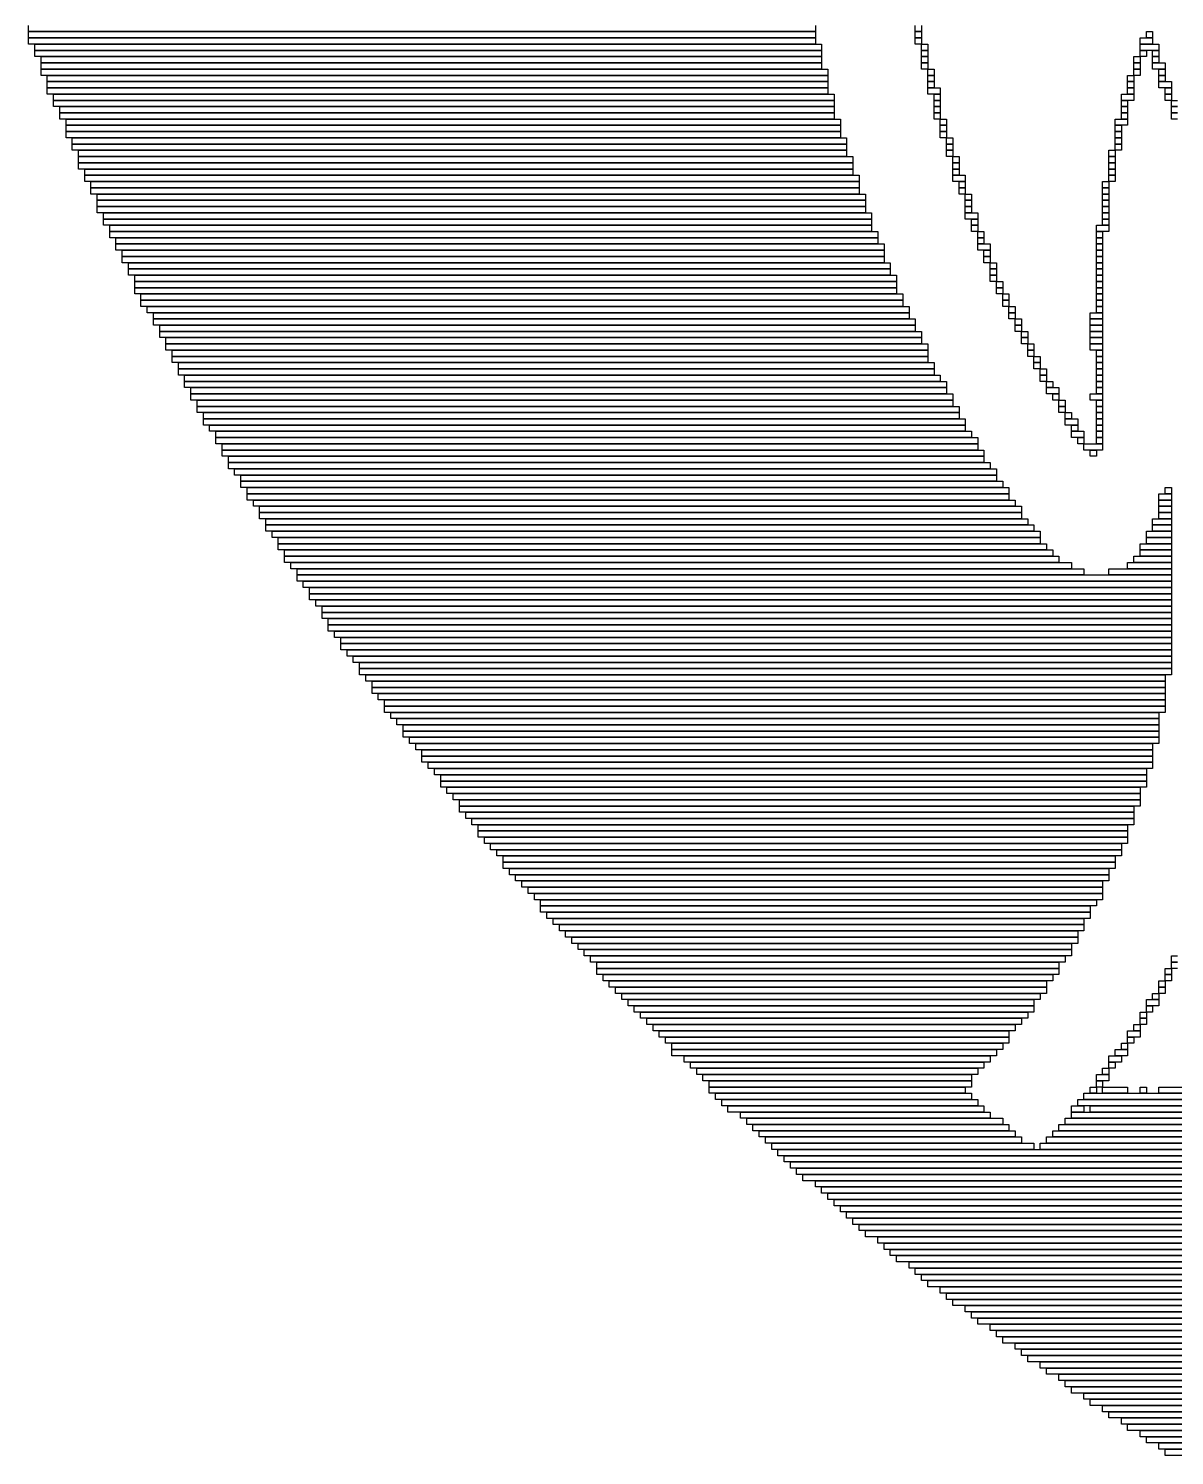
# Model space of a CAD drawing. Extents: x 62 to 962, y 58 to 965.
# Drawn here: x 90 to 273.5, y 127 to 355.5 of the extents above; entities that cross this region are included whole.
import ezdxf

# ---------------------------------------------------------------- set-up
doc = ezdxf.new("R2010")
doc.units = 0

msp = doc.modelspace()

# ---------------------------------------------------------------- linework, layer by layer
for p, q in [((90, 355), (90, 356)), ((216, 355), (90, 355)), ((90, 355), (216, 355)), ((90, 354), (90, 355)), ((216, 356), (216, 355)), ((216, 355), (216, 354)), ((232, 355), (232, 356)), ((233, 355), (232, 355)), ((232, 355), (233, 355)), ((232, 354), (232, 355)), ((233, 356), (233, 355)), ((233, 355), (233, 354)), ((269, 355), (270, 355)), ((269, 354), (269, 355)), ((270, 355), (270, 354)), ((216, 354), (90, 354)), ((90, 354), (216, 354)), ((90, 353), (90, 354)), ((216, 353), (90, 353)), ((91, 353), (217, 353)), ((91, 352), (91, 353)), ((217, 352), (91, 352)), ((91, 352), (217, 352)), ((91, 351), (91, 352)), ((216, 354), (216, 353)), ((217, 353), (217, 352)), ((217, 352), (217, 351)), ((233, 354), (232, 354)), ((232, 354), (233, 354)), ((232, 353), (232, 354)), ((233, 353), (232, 353)), ((233, 354), (233, 353)), ((233, 353), (234, 353)), ((233, 352), (233, 353)), ((234, 352), (233, 352)), ((233, 352), (234, 352)), ((233, 351), (233, 352)), ((234, 353), (234, 352)), ((234, 352), (234, 351)), ((268, 354), (270, 354)), ((268, 353), (268, 354)), ((270, 353), (268, 353)), ((268, 353), (271, 353)), ((268, 352), (268, 353)), ((271, 352), (268, 352)), ((268, 352), (269, 352)), ((268, 351), (268, 352)), ((270, 354), (269, 354)), ((269, 352), (269, 351)), ((270, 354), (270, 353)), ((270, 352), (271, 352)), ((270, 351), (270, 352)), ((271, 353), (271, 352)), ((271, 352), (271, 351)), ((217, 351), (91, 351)), ((92, 351), (217, 351)), ((92, 350), (92, 351)), ((217, 350), (92, 350)), ((92, 350), (217, 350)), ((92, 349), (92, 350)), ((217, 351), (217, 350)), ((217, 350), (217, 349)), ((234, 351), (233, 351)), ((233, 351), (234, 351)), ((233, 350), (233, 351)), ((234, 350), (233, 350)), ((233, 350), (234, 350)), ((233, 349), (233, 350)), ((234, 351), (234, 350)), ((234, 350), (234, 349)), ((267, 351), (268, 351)), ((267, 350), (267, 351)), ((268, 350), (267, 350)), ((267, 350), (268, 350)), ((267, 349), (267, 350)), ((269, 351), (268, 351)), ((268, 351), (268, 350)), ((268, 350), (268, 349)), ((271, 351), (270, 351)), ((270, 351), (271, 351)), ((270, 350), (270, 351)), ((271, 350), (270, 350)), ((270, 350), (272, 350)), ((270, 349), (270, 350)), ((271, 351), (271, 350)), ((272, 350), (272, 349)), ((217, 349), (92, 349)), ((92, 349), (218, 349)), ((92, 348), (92, 349)), ((218, 348), (92, 348)), ((93, 348), (218, 348)), ((93, 347), (93, 348)), ((218, 349), (218, 348)), ((218, 348), (218, 347)), ((234, 349), (233, 349)), ((234, 349), (235, 349)), ((234, 348), (234, 349)), ((235, 348), (234, 348)), ((234, 348), (235, 348)), ((234, 347), (234, 348)), ((235, 349), (235, 348)), ((235, 348), (235, 347)), ((266, 348), (267, 348)), ((266, 347), (266, 348)), ((268, 349), (267, 349)), ((267, 349), (268, 349)), ((267, 348), (267, 349)), ((268, 348), (267, 348)), ((267, 348), (267, 347)), ((268, 349), (268, 348)), ((272, 349), (270, 349)), ((271, 349), (272, 349)), ((271, 348), (271, 349)), ((272, 348), (271, 348)), ((271, 348), (272, 348)), ((271, 347), (271, 348)), ((272, 349), (272, 348)), ((272, 348), (272, 347)), ((218, 347), (93, 347)), ((93, 347), (218, 347)), ((93, 346), (93, 347)), ((218, 346), (93, 346)), ((93, 346), (218, 346)), ((93, 345), (93, 346)), ((218, 347), (218, 346)), ((218, 346), (218, 345)), ((235, 347), (234, 347)), ((234, 347), (235, 347)), ((234, 346), (234, 347)), ((235, 346), (234, 346)), ((234, 346), (236, 346)), ((234, 345), (234, 346)), ((235, 347), (235, 346)), ((236, 346), (236, 345)), ((267, 347), (266, 347)), ((266, 347), (267, 347)), ((266, 346), (266, 347)), ((267, 346), (266, 346)), ((266, 346), (267, 346)), ((266, 345), (266, 346)), ((267, 347), (267, 346)), ((267, 346), (267, 345)), ((272, 347), (271, 347)), ((271, 347), (273, 347)), ((271, 346), (271, 347)), ((273, 346), (271, 346)), ((272, 346), (273, 346)), ((272, 345), (272, 346)), ((273, 347), (273, 346)), ((273, 346), (273, 345)), ((218, 345), (93, 345)), ((94, 345), (219, 345)), ((94, 344), (94, 345)), ((219, 344), (94, 344)), ((94, 344), (219, 344)), ((94, 343), (94, 344)), ((219, 343), (94, 343)), ((95, 343), (219, 343)), ((95, 342), (95, 343)), ((219, 345), (219, 344)), ((219, 344), (219, 343)), ((219, 343), (219, 342)), ((236, 345), (234, 345)), ((235, 345), (236, 345)), ((235, 344), (235, 345)), ((236, 344), (235, 344)), ((235, 344), (236, 344)), ((235, 343), (235, 344)), ((236, 343), (235, 343)), ((235, 343), (236, 343)), ((235, 342), (235, 343)), ((236, 345), (236, 344)), ((236, 344), (236, 343)), ((236, 343), (236, 342)), ((265, 345), (267, 345)), ((265, 344), (265, 345)), ((267, 344), (265, 344)), ((265, 344), (266, 344)), ((265, 343), (265, 344)), ((266, 343), (265, 343)), ((265, 343), (266, 343)), ((265, 342), (265, 343)), ((267, 345), (266, 345)), ((266, 344), (266, 343)), ((266, 343), (266, 342)), ((267, 345), (267, 344)), ((273, 345), (272, 345)), ((272, 345), (273, 345)), ((272, 344), (272, 345)), ((273, 344), (272, 344)), ((273, 345), (273, 344)), ((273, 344), (274, 344)), ((273, 343), (273, 344)), ((274, 343), (273, 343)), ((273, 343), (274, 343)), ((273, 342), (273, 343)), ((219, 342), (95, 342)), ((95, 342), (219, 342)), ((95, 341), (95, 342)), ((219, 341), (95, 341)), ((96, 341), (220, 341)), ((96, 340), (96, 341)), ((219, 342), (219, 341)), ((220, 341), (220, 340)), ((236, 342), (235, 342)), ((235, 342), (236, 342)), ((235, 341), (235, 342)), ((236, 341), (235, 341)), ((236, 342), (236, 341)), ((236, 341), (237, 341)), ((236, 340), (236, 341)), ((237, 341), (237, 340)), ((264, 341), (266, 341)), ((264, 340), (264, 341)), ((266, 342), (265, 342)), ((265, 342), (266, 342)), ((265, 341), (265, 342)), ((266, 341), (265, 341)), ((266, 342), (266, 341)), ((266, 341), (266, 340)), ((274, 342), (273, 342)), ((273, 342), (274, 342)), ((273, 341), (273, 342)), ((274, 341), (273, 341)), ((220, 340), (96, 340)), ((96, 340), (220, 340)), ((96, 339), (96, 340)), ((220, 339), (96, 339)), ((96, 339), (220, 339)), ((96, 338), (96, 339)), ((220, 340), (220, 339)), ((220, 339), (220, 338)), ((237, 340), (236, 340)), ((236, 340), (237, 340)), ((236, 339), (236, 340)), ((237, 339), (236, 339)), ((236, 339), (237, 339)), ((236, 338), (236, 339)), ((237, 340), (237, 339)), ((237, 339), (237, 338)), ((266, 340), (264, 340)), ((264, 340), (265, 340)), ((264, 339), (264, 340)), ((265, 339), (264, 339)), ((264, 339), (265, 339)), ((264, 338), (264, 339)), ((265, 340), (265, 339)), ((265, 339), (265, 338)), ((220, 338), (96, 338)), ((97, 338), (221, 338)), ((97, 337), (97, 338)), ((221, 337), (97, 337)), ((97, 337), (221, 337)), ((97, 336), (97, 337)), ((221, 336), (97, 336)), ((98, 336), (221, 336)), ((98, 335), (98, 336)), ((221, 338), (221, 337)), ((221, 337), (221, 336)), ((221, 336), (221, 335)), ((237, 338), (236, 338)), ((237, 338), (238, 338)), ((237, 337), (237, 338)), ((238, 337), (237, 337)), ((237, 337), (238, 337)), ((237, 336), (237, 337)), ((238, 336), (237, 336)), ((237, 336), (238, 336)), ((237, 335), (237, 336)), ((238, 338), (238, 337)), ((238, 337), (238, 336)), ((238, 336), (238, 335)), ((263, 336), (264, 336)), ((263, 335), (263, 336)), ((265, 338), (264, 338)), ((264, 338), (265, 338)), ((264, 337), (264, 338)), ((265, 337), (264, 337)), ((264, 337), (265, 337)), ((264, 336), (264, 337)), ((265, 336), (264, 336)), ((264, 336), (264, 335)), ((265, 338), (265, 337)), ((265, 337), (265, 336)), ((221, 335), (98, 335)), ((98, 335), (222, 335)), ((98, 334), (98, 335)), ((222, 334), (98, 334)), ((98, 334), (222, 334)), ((98, 333), (98, 334)), ((222, 335), (222, 334)), ((222, 334), (222, 333)), ((238, 335), (237, 335)), ((238, 335), (239, 335)), ((238, 334), (238, 335)), ((239, 334), (238, 334)), ((238, 334), (239, 334)), ((238, 333), (238, 334)), ((239, 335), (239, 334)), ((239, 334), (239, 333)), ((264, 335), (263, 335)), ((263, 335), (264, 335)), ((263, 334), (263, 335)), ((264, 334), (263, 334)), ((263, 334), (264, 334)), ((263, 333), (263, 334)), ((264, 335), (264, 334)), ((264, 334), (264, 333)), ((222, 333), (98, 333)), ((99, 333), (222, 333)), ((99, 332), (99, 333)), ((222, 332), (99, 332)), ((99, 332), (223, 332)), ((99, 331), (99, 332)), ((222, 333), (222, 332)), ((223, 332), (223, 331)), ((239, 333), (238, 333)), ((238, 333), (239, 333)), ((238, 332), (238, 333)), ((239, 332), (238, 332)), ((238, 332), (240, 332)), ((238, 331), (238, 332)), ((239, 333), (239, 332)), ((240, 332), (240, 331)), ((264, 333), (263, 333)), ((263, 333), (264, 333)), ((263, 332), (263, 333)), ((264, 332), (263, 332)), ((263, 332), (264, 332)), ((263, 331), (263, 332)), ((264, 333), (264, 332)), ((264, 332), (264, 331)), ((223, 331), (99, 331)), ((100, 331), (223, 331)), ((100, 330), (100, 331)), ((223, 330), (100, 330)), ((100, 330), (223, 330)), ((100, 329), (100, 330)), ((223, 331), (223, 330)), ((223, 330), (223, 329)), ((240, 331), (238, 331)), ((239, 331), (240, 331)), ((239, 330), (239, 331)), ((240, 330), (239, 330)), ((239, 330), (240, 330)), ((239, 329), (239, 330)), ((240, 331), (240, 330)), ((240, 330), (240, 329)), ((262, 331), (263, 331)), ((262, 330), (262, 331)), ((263, 330), (262, 330)), ((262, 330), (263, 330)), ((262, 329), (262, 330)), ((264, 331), (263, 331)), ((263, 331), (263, 330)), ((263, 330), (263, 329)), ((223, 329), (100, 329)), ((101, 329), (224, 329)), ((101, 328), (101, 329)), ((224, 328), (101, 328)), ((101, 328), (224, 328)), ((101, 327), (101, 328)), ((224, 327), (101, 327)), ((101, 327), (224, 327)), ((101, 326), (101, 327)), ((224, 329), (224, 328)), ((224, 328), (224, 327)), ((224, 327), (224, 326)), ((240, 329), (239, 329)), ((240, 329), (241, 329)), ((240, 328), (240, 329)), ((241, 328), (240, 328)), ((240, 328), (241, 328)), ((240, 327), (240, 328)), ((241, 327), (240, 327)), ((240, 327), (241, 327)), ((240, 326), (240, 327)), ((241, 329), (241, 328)), ((241, 328), (241, 327)), ((241, 327), (241, 326)), ((263, 329), (262, 329)), ((262, 329), (263, 329)), ((262, 328), (262, 329)), ((263, 328), (262, 328)), ((262, 328), (263, 328)), ((262, 327), (262, 328)), ((263, 327), (262, 327)), ((262, 327), (263, 327)), ((262, 326), (262, 327)), ((263, 329), (263, 328)), ((263, 328), (263, 327)), ((263, 327), (263, 326)), ((224, 326), (101, 326)), ((102, 326), (225, 326)), ((102, 325), (102, 326)), ((225, 325), (102, 325)), ((102, 325), (225, 325)), ((102, 324), (102, 325)), ((225, 326), (225, 325)), ((225, 325), (225, 324)), ((241, 326), (240, 326)), ((240, 326), (242, 326)), ((240, 325), (240, 326)), ((242, 325), (240, 325)), ((241, 325), (242, 325)), ((241, 324), (241, 325)), ((242, 326), (242, 325)), ((242, 325), (242, 324)), ((263, 326), (262, 326)), ((262, 326), (263, 326)), ((262, 325), (262, 326)), ((263, 325), (262, 325)), ((262, 325), (263, 325)), ((262, 324), (262, 325)), ((263, 326), (263, 325)), ((263, 325), (263, 324)), ((225, 324), (102, 324)), ((103, 324), (225, 324)), ((103, 323), (103, 324)), ((225, 323), (103, 323)), ((103, 323), (226, 323)), ((103, 322), (103, 323)), ((225, 324), (225, 323)), ((226, 323), (226, 322)), ((242, 324), (241, 324)), ((241, 324), (242, 324)), ((241, 323), (241, 324)), ((242, 323), (241, 323)), ((242, 324), (242, 323)), ((242, 323), (243, 323)), ((242, 322), (242, 323)), ((243, 323), (243, 322)), ((261, 324), (263, 324)), ((261, 323), (261, 324)), ((263, 323), (261, 323)), ((261, 323), (262, 323)), ((261, 322), (261, 323)), ((263, 324), (262, 324)), ((262, 323), (262, 322)), ((263, 324), (263, 323)), ((226, 322), (103, 322)), ((104, 322), (226, 322)), ((104, 321), (104, 322)), ((226, 321), (104, 321)), ((104, 321), (227, 321)), ((104, 320), (104, 321)), ((227, 320), (104, 320)), ((105, 320), (227, 320)), ((105, 319), (105, 320)), ((226, 322), (226, 321)), ((227, 321), (227, 320)), ((227, 320), (227, 319)), ((243, 322), (242, 322)), ((242, 322), (243, 322)), ((242, 321), (242, 322)), ((243, 321), (242, 321)), ((242, 321), (244, 321)), ((242, 320), (242, 321)), ((244, 320), (242, 320)), ((243, 322), (243, 321)), ((243, 320), (244, 320)), ((243, 319), (243, 320)), ((244, 321), (244, 320)), ((244, 320), (244, 319)), ((262, 322), (261, 322)), ((261, 322), (262, 322)), ((261, 321), (261, 322)), ((262, 321), (261, 321)), ((261, 321), (262, 321)), ((261, 320), (261, 321)), ((262, 320), (261, 320)), ((261, 320), (262, 320)), ((261, 319), (261, 320)), ((262, 322), (262, 321)), ((262, 321), (262, 320)), ((262, 320), (262, 319)), ((227, 319), (105, 319)), ((105, 319), (227, 319)), ((105, 318), (105, 319)), ((227, 318), (105, 318)), ((106, 318), (228, 318)), ((106, 317), (106, 318)), ((227, 319), (227, 318)), ((228, 318), (228, 317)), ((244, 319), (243, 319)), ((243, 319), (244, 319)), ((243, 318), (243, 319)), ((244, 318), (243, 318)), ((244, 319), (244, 318)), ((244, 318), (245, 318)), ((244, 317), (244, 318)), ((245, 318), (245, 317)), ((262, 319), (261, 319)), ((261, 319), (262, 319)), ((261, 318), (261, 319)), ((262, 318), (261, 318)), ((261, 318), (262, 318)), ((261, 317), (261, 318)), ((262, 319), (262, 318)), ((262, 318), (262, 317)), ((228, 317), (106, 317)), ((106, 317), (228, 317)), ((106, 316), (106, 317)), ((228, 316), (106, 316)), ((107, 316), (229, 316)), ((107, 315), (107, 316)), ((228, 317), (228, 316)), ((229, 316), (229, 315)), ((245, 317), (244, 317)), ((244, 317), (245, 317)), ((244, 316), (244, 317)), ((245, 316), (244, 316)), ((244, 316), (245, 316)), ((244, 315), (244, 316)), ((245, 317), (245, 316)), ((245, 316), (245, 315)), ((262, 317), (261, 317)), ((261, 317), (262, 317)), ((261, 316), (261, 317)), ((262, 316), (261, 316)), ((261, 316), (262, 316)), ((261, 315), (261, 316)), ((262, 317), (262, 316)), ((262, 316), (262, 315)), ((229, 315), (107, 315)), ((107, 315), (229, 315)), ((107, 314), (107, 315)), ((229, 314), (107, 314)), ((107, 314), (229, 314)), ((107, 313), (107, 314)), ((229, 315), (229, 314)), ((229, 314), (229, 313)), ((245, 315), (244, 315)), ((245, 315), (246, 315)), ((245, 314), (245, 315)), ((246, 314), (245, 314)), ((245, 314), (246, 314)), ((245, 313), (245, 314)), ((246, 315), (246, 314)), ((246, 314), (246, 313)), ((262, 315), (261, 315)), ((261, 315), (262, 315)), ((261, 314), (261, 315)), ((262, 314), (261, 314)), ((261, 314), (262, 314)), ((261, 313), (261, 314)), ((262, 315), (262, 314)), ((262, 314), (262, 313)), ((229, 313), (107, 313)), ((108, 313), (230, 313)), ((108, 312), (108, 313)), ((230, 312), (108, 312)), ((108, 312), (230, 312)), ((108, 311), (108, 312)), ((230, 311), (108, 311)), ((109, 311), (231, 311)), ((109, 310), (109, 311)), ((230, 313), (230, 312)), ((230, 312), (230, 311)), ((231, 311), (231, 310)), ((246, 313), (245, 313)), ((246, 313), (247, 313)), ((246, 312), (246, 313)), ((247, 312), (246, 312)), ((246, 312), (247, 312)), ((246, 311), (246, 312)), ((247, 311), (246, 311)), ((247, 313), (247, 312)), ((247, 312), (247, 311)), ((247, 311), (248, 311)), ((247, 310), (247, 311)), ((248, 311), (248, 310)), ((262, 313), (261, 313)), ((261, 313), (262, 313)), ((261, 312), (261, 313)), ((262, 312), (261, 312)), ((261, 312), (262, 312)), ((261, 311), (261, 312)), ((262, 311), (261, 311)), ((261, 311), (262, 311)), ((261, 310), (261, 311)), ((262, 313), (262, 312)), ((262, 312), (262, 311)), ((262, 311), (262, 310)), ((231, 310), (109, 310)), ((110, 310), (231, 310)), ((110, 309), (110, 310)), ((231, 309), (110, 309)), ((110, 309), (232, 309)), ((110, 308), (110, 309)), ((231, 310), (231, 309)), ((232, 309), (232, 308)), ((248, 310), (247, 310)), ((247, 310), (248, 310)), ((247, 309), (247, 310)), ((248, 309), (247, 309)), ((248, 310), (248, 309)), ((248, 309), (249, 309)), ((248, 308), (248, 309)), ((249, 309), (249, 308)), ((260, 310), (262, 310)), ((260, 309), (260, 310)), ((262, 309), (260, 309)), ((260, 309), (262, 309)), ((260, 308), (260, 309)), ((262, 310), (261, 310)), ((262, 310), (262, 309)), ((262, 309), (262, 308)), ((232, 308), (110, 308)), ((111, 308), (232, 308)), ((111, 307), (111, 308)), ((232, 307), (111, 307)), ((111, 307), (233, 307)), ((111, 306), (111, 307)), ((232, 308), (232, 307)), ((233, 307), (233, 306)), ((249, 308), (248, 308)), ((248, 308), (249, 308)), ((248, 307), (248, 308)), ((249, 307), (248, 307)), ((249, 308), (249, 307)), ((249, 307), (250, 307)), ((249, 306), (249, 307)), ((250, 307), (250, 306)), ((262, 308), (260, 308)), ((260, 308), (262, 308)), ((260, 307), (260, 308)), ((262, 307), (260, 307)), ((260, 307), (262, 307)), ((260, 306), (260, 307)), ((262, 308), (262, 307)), ((262, 307), (262, 306)), ((233, 306), (111, 306)), ((112, 306), (233, 306)), ((112, 305), (112, 306)), ((233, 305), (112, 305)), ((112, 305), (234, 305)), ((112, 304), (112, 305)), ((234, 304), (112, 304)), ((113, 304), (234, 304)), ((113, 303), (113, 304)), ((233, 306), (233, 305)), ((234, 305), (234, 304)), ((234, 304), (234, 303)), ((250, 306), (249, 306)), ((249, 306), (250, 306)), ((249, 305), (249, 306)), ((250, 305), (249, 305)), ((250, 306), (250, 305)), ((250, 305), (251, 305)), ((250, 304), (250, 305)), ((251, 304), (250, 304)), ((250, 304), (251, 304)), ((250, 303), (250, 304)), ((251, 305), (251, 304)), ((251, 304), (251, 303)), ((262, 306), (260, 306)), ((260, 306), (262, 306)), ((260, 305), (260, 306)), ((262, 305), (260, 305)), ((260, 305), (262, 305)), ((260, 304), (260, 305)), ((262, 304), (260, 304)), ((261, 304), (262, 304)), ((261, 303), (261, 304)), ((262, 306), (262, 305)), ((262, 305), (262, 304)), ((262, 304), (262, 303)), ((234, 303), (113, 303)), ((113, 303), (234, 303)), ((113, 302), (113, 303)), ((234, 302), (113, 302)), ((114, 302), (235, 302)), ((114, 301), (114, 302)), ((234, 303), (234, 302)), ((235, 302), (235, 301)), ((251, 303), (250, 303)), ((251, 303), (252, 303)), ((251, 302), (251, 303)), ((252, 302), (251, 302)), ((251, 302), (252, 302)), ((251, 301), (251, 302)), ((252, 303), (252, 302)), ((252, 302), (252, 301)), ((262, 303), (261, 303)), ((261, 303), (262, 303)), ((261, 302), (261, 303)), ((262, 302), (261, 302)), ((261, 302), (262, 302)), ((261, 301), (261, 302)), ((262, 303), (262, 302)), ((262, 302), (262, 301)), ((235, 301), (114, 301)), ((114, 301), (235, 301)), ((114, 300), (114, 301)), ((235, 300), (114, 300)), ((115, 300), (236, 300)), ((115, 299), (115, 300)), ((235, 301), (235, 300)), ((236, 300), (236, 299)), ((252, 301), (251, 301)), ((252, 301), (253, 301)), ((252, 300), (252, 301)), ((253, 300), (252, 300)), ((252, 300), (253, 300)), ((252, 299), (252, 300)), ((253, 301), (253, 300)), ((253, 300), (253, 299)), ((262, 301), (261, 301)), ((261, 301), (262, 301)), ((261, 300), (261, 301)), ((262, 300), (261, 300)), ((261, 300), (262, 300)), ((261, 299), (261, 300)), ((262, 301), (262, 300)), ((262, 300), (262, 299)), ((236, 299), (115, 299)), ((115, 299), (237, 299)), ((115, 298), (115, 299)), ((237, 298), (115, 298)), ((116, 298), (237, 298)), ((116, 297), (116, 298)), ((237, 299), (237, 298)), ((237, 298), (237, 297)), ((253, 299), (252, 299)), ((253, 299), (254, 299)), ((253, 298), (253, 299)), ((254, 298), (253, 298)), ((253, 298), (255, 298)), ((253, 297), (253, 298)), ((254, 299), (254, 298)), ((255, 298), (255, 297)), ((262, 299), (261, 299)), ((261, 299), (262, 299)), ((261, 298), (261, 299)), ((262, 298), (261, 298)), ((261, 298), (262, 298)), ((261, 297), (261, 298)), ((262, 299), (262, 298)), ((262, 298), (262, 297)), ((237, 297), (116, 297)), ((116, 297), (238, 297)), ((116, 296), (116, 297)), ((238, 296), (116, 296)), ((117, 296), (238, 296)), ((117, 295), (117, 296)), ((238, 295), (117, 295)), ((117, 295), (239, 295)), ((117, 294), (117, 295)), ((238, 297), (238, 296)), ((238, 296), (238, 295)), ((239, 295), (239, 294)), ((255, 297), (253, 297)), ((254, 297), (255, 297)), ((254, 296), (254, 297)), ((255, 296), (254, 296)), ((255, 297), (255, 296)), ((255, 296), (256, 296)), ((255, 295), (255, 296)), ((256, 295), (255, 295)), ((255, 295), (256, 295)), ((255, 294), (255, 295)), ((256, 296), (256, 295)), ((256, 295), (256, 294)), ((260, 297), (262, 297)), ((260, 296), (260, 297)), ((262, 296), (260, 296)), ((262, 297), (261, 297)), ((261, 296), (262, 296)), ((261, 295), (261, 296)), ((262, 295), (261, 295)), ((261, 295), (262, 295)), ((261, 294), (261, 295)), ((262, 297), (262, 296)), ((262, 296), (262, 295)), ((262, 295), (262, 294)), ((239, 294), (117, 294)), ((118, 294), (239, 294)), ((118, 293), (118, 294)), ((239, 293), (118, 293)), ((118, 293), (240, 293)), ((118, 292), (118, 293)), ((239, 294), (239, 293)), ((240, 293), (240, 292)), ((256, 294), (255, 294)), ((256, 294), (257, 294)), ((256, 293), (256, 294)), ((257, 293), (256, 293)), ((256, 293), (258, 293)), ((256, 292), (256, 293)), ((257, 294), (257, 293)), ((258, 293), (258, 292)), ((262, 294), (261, 294)), ((261, 294), (262, 294)), ((261, 293), (261, 294)), ((262, 293), (261, 293)), ((261, 293), (262, 293)), ((261, 292), (261, 293)), ((262, 294), (262, 293)), ((262, 293), (262, 292)), ((240, 292), (118, 292)), ((119, 292), (240, 292)), ((119, 291), (119, 292)), ((240, 291), (119, 291)), ((120, 291), (241, 291)), ((120, 290), (120, 291)), ((240, 292), (240, 291)), ((241, 291), (241, 290)), ((258, 292), (256, 292)), ((257, 292), (258, 292)), ((257, 291), (257, 292)), ((258, 291), (257, 291)), ((257, 291), (259, 291)), ((257, 290), (257, 291)), ((258, 292), (258, 291)), ((259, 291), (259, 290)), ((262, 292), (261, 292)), ((261, 292), (262, 292)), ((261, 291), (261, 292)), ((262, 291), (261, 291)), ((261, 291), (262, 291)), ((261, 290), (261, 291)), ((262, 292), (262, 291)), ((262, 291), (262, 290)), ((241, 290), (120, 290)), ((120, 290), (242, 290)), ((120, 289), (120, 290)), ((242, 289), (120, 289)), ((121, 289), (242, 289)), ((121, 288), (121, 289)), ((242, 288), (121, 288)), ((121, 288), (243, 288)), ((121, 287), (121, 288)), ((242, 290), (242, 289)), ((242, 289), (242, 288)), ((243, 288), (243, 287)), ((259, 290), (257, 290)), ((258, 290), (259, 290)), ((258, 289), (258, 290)), ((259, 289), (258, 289)), ((259, 290), (259, 289)), ((259, 289), (262, 289)), ((259, 288), (259, 289)), ((262, 288), (259, 288)), ((260, 288), (261, 288)), ((260, 287), (260, 288)), ((262, 290), (261, 290)), ((261, 290), (262, 290)), ((261, 289), (261, 290)), ((262, 289), (261, 289)), ((261, 288), (261, 287)), ((262, 290), (262, 289)), ((262, 289), (262, 288)), ((243, 287), (121, 287)), ((122, 287), (243, 287)), ((122, 286), (122, 287)), ((243, 286), (122, 286)), ((122, 286), (244, 286)), ((122, 285), (122, 286)), ((243, 287), (243, 286)), ((244, 286), (244, 285)), ((261, 287), (260, 287)), ((244, 285), (122, 285)), ((123, 285), (245, 285)), ((123, 284), (123, 285)), ((245, 284), (123, 284)), ((124, 284), (245, 284)), ((124, 283), (124, 284)), ((245, 285), (245, 284)), ((245, 284), (245, 283)), ((245, 283), (124, 283)), ((124, 283), (246, 283)), ((124, 282), (124, 283)), ((246, 282), (124, 282)), ((125, 282), (247, 282)), ((125, 281), (125, 282)), ((246, 283), (246, 282)), ((247, 282), (247, 281)), ((272, 282), (273, 282)), ((272, 281), (272, 282)), ((273, 282), (273, 281)), ((247, 281), (125, 281)), ((125, 281), (247, 281)), ((125, 280), (125, 281)), ((247, 280), (125, 280)), ((126, 280), (248, 280)), ((126, 279), (126, 280)), ((248, 279), (126, 279)), ((127, 279), (249, 279)), ((127, 278), (127, 279)), ((247, 281), (247, 280)), ((248, 280), (248, 279)), ((249, 279), (249, 278)), ((271, 281), (273, 281)), ((271, 280), (271, 281)), ((273, 280), (271, 280)), ((271, 280), (273, 280)), ((271, 279), (271, 280)), ((273, 279), (271, 279)), ((271, 279), (273, 279)), ((271, 278), (271, 279)), ((273, 281), (272, 281)), ((273, 281), (273, 280)), ((273, 280), (273, 279)), ((273, 279), (273, 278)), ((249, 278), (127, 278)), ((127, 278), (249, 278)), ((127, 277), (127, 278)), ((249, 277), (127, 277)), ((128, 277), (250, 277)), ((128, 276), (128, 277)), ((249, 278), (249, 277)), ((250, 277), (250, 276)), ((270, 277), (273, 277)), ((270, 276), (270, 277)), ((273, 278), (271, 278)), ((271, 278), (273, 278)), ((271, 277), (271, 278)), ((273, 277), (271, 277)), ((273, 278), (273, 277)), ((273, 277), (273, 276)), ((250, 276), (128, 276)), ((128, 276), (251, 276)), ((128, 275), (128, 276)), ((251, 275), (128, 275)), ((129, 275), (252, 275)), ((129, 274), (129, 275)), ((251, 276), (251, 275)), ((252, 275), (252, 274)), ((269, 275), (273, 275)), ((269, 274), (269, 275)), ((273, 276), (270, 276)), ((270, 276), (273, 276)), ((270, 275), (270, 276)), ((273, 275), (270, 275)), ((273, 276), (273, 275)), ((273, 275), (273, 274)), ((252, 274), (129, 274)), ((130, 274), (252, 274)), ((130, 273), (130, 274)), ((252, 273), (130, 273)), ((130, 273), (253, 273)), ((130, 272), (130, 273)), ((253, 272), (130, 272)), ((131, 272), (254, 272)), ((131, 271), (131, 272)), ((252, 274), (252, 273)), ((253, 273), (253, 272)), ((254, 272), (254, 271)), ((268, 273), (273, 273)), ((268, 272), (268, 273)), ((273, 272), (268, 272)), ((268, 272), (273, 272)), ((268, 271), (268, 272)), ((273, 274), (269, 274)), ((269, 274), (273, 274)), ((269, 273), (269, 274)), ((273, 273), (269, 273)), ((273, 274), (273, 273)), ((273, 273), (273, 272)), ((273, 272), (273, 271)), ((254, 271), (131, 271)), ((131, 271), (255, 271)), ((131, 270), (131, 271)), ((255, 270), (131, 270)), ((132, 270), (257, 270)), ((132, 269), (132, 270)), ((255, 271), (255, 270)), ((257, 270), (257, 269)), ((266, 270), (273, 270)), ((266, 269), (266, 270)), ((267, 271), (273, 271)), ((267, 270), (267, 271)), ((273, 270), (267, 270)), ((273, 271), (268, 271)), ((273, 271), (273, 270)), ((273, 270), (273, 269)), ((257, 269), (132, 269)), ((133, 269), (259, 269)), ((133, 268), (133, 269)), ((259, 268), (133, 268)), ((133, 268), (273, 268)), ((133, 267), (133, 268)), ((259, 269), (259, 268)), ((263, 269), (273, 269)), ((263, 268), (263, 269)), ((273, 268), (263, 268)), ((273, 269), (266, 269)), ((273, 269), (273, 268)), ((273, 268), (273, 267)), ((273, 267), (133, 267)), ((134, 267), (273, 267)), ((134, 266), (134, 267)), ((273, 266), (134, 266)), ((135, 266), (273, 266)), ((135, 265), (135, 266)), ((273, 267), (273, 266)), ((273, 266), (273, 265)), ((273, 265), (135, 265)), ((135, 265), (273, 265)), ((135, 264), (135, 265)), ((273, 264), (135, 264)), ((136, 264), (273, 264)), ((136, 263), (136, 264)), ((273, 263), (136, 263)), ((137, 263), (273, 263)), ((137, 262), (137, 263)), ((273, 265), (273, 264)), ((273, 264), (273, 263)), ((273, 263), (273, 262)), ((273, 262), (137, 262)), ((137, 262), (273, 262)), ((137, 261), (137, 262)), ((273, 261), (137, 261)), ((138, 261), (273, 261)), ((138, 260), (138, 261)), ((273, 262), (273, 261)), ((273, 261), (273, 260)), ((273, 260), (138, 260)), ((138, 260), (273, 260)), ((138, 259), (138, 260)), ((273, 259), (138, 259)), ((139, 259), (273, 259)), ((139, 258), (139, 259)), ((273, 260), (273, 259)), ((273, 259), (273, 258)), ((273, 258), (139, 258)), ((140, 258), (273, 258)), ((140, 257), (140, 258)), ((273, 257), (140, 257)), ((140, 257), (273, 257)), ((140, 256), (140, 257)), ((273, 256), (140, 256)), ((141, 256), (273, 256)), ((141, 255), (141, 256)), ((273, 258), (273, 257)), ((273, 257), (273, 256)), ((273, 256), (273, 255)), ((273, 255), (141, 255)), ((142, 255), (273, 255)), ((142, 254), (142, 255)), ((273, 254), (142, 254)), ((143, 254), (273, 254)), ((143, 253), (143, 254)), ((273, 255), (273, 254)), ((273, 254), (273, 253)), ((273, 253), (143, 253)), ((143, 253), (273, 253)), ((143, 252), (143, 253)), ((273, 252), (143, 252)), ((144, 252), (272, 252)), ((144, 251), (144, 252)), ((272, 252), (272, 251)), ((273, 253), (273, 252)), ((272, 251), (144, 251)), ((145, 251), (272, 251)), ((145, 250), (145, 251)), ((272, 250), (145, 250)), ((145, 250), (272, 250)), ((145, 249), (145, 250)), ((272, 251), (272, 250)), ((272, 250), (272, 249)), ((272, 249), (145, 249)), ((146, 249), (272, 249)), ((146, 248), (146, 249)), ((272, 248), (146, 248)), ((147, 248), (272, 248)), ((147, 247), (147, 248)), ((272, 247), (147, 247)), ((147, 247), (272, 247)), ((147, 246), (147, 247)), ((272, 249), (272, 248)), ((272, 248), (272, 247)), ((272, 247), (272, 246)), ((272, 246), (147, 246)), ((148, 246), (271, 246)), ((148, 245), (148, 246)), ((271, 245), (148, 245)), ((149, 245), (271, 245)), ((149, 244), (149, 245)), ((271, 246), (271, 245)), ((271, 245), (271, 244)), ((271, 244), (149, 244)), ((150, 244), (271, 244)), ((150, 243), (150, 244)), ((271, 243), (150, 243)), ((150, 243), (271, 243)), ((150, 242), (150, 243)), ((271, 244), (271, 243)), ((271, 243), (271, 242)), ((271, 242), (150, 242)), ((151, 242), (271, 242)), ((151, 241), (151, 242)), ((271, 241), (151, 241)), ((152, 241), (270, 241)), ((152, 240), (152, 241)), ((270, 240), (152, 240)), ((153, 240), (270, 240)), ((153, 239), (153, 240)), ((270, 241), (270, 240)), ((270, 240), (270, 239)), ((271, 242), (271, 241)), ((270, 239), (153, 239)), ((153, 239), (270, 239)), ((153, 238), (153, 239)), ((270, 238), (153, 238)), ((154, 238), (270, 238)), ((154, 237), (154, 238)), ((270, 239), (270, 238)), ((270, 238), (270, 237)), ((270, 237), (154, 237)), ((155, 237), (269, 237)), ((155, 236), (155, 237)), ((269, 236), (155, 236)), ((156, 236), (269, 236)), ((156, 235), (156, 236)), ((269, 237), (269, 236)), ((269, 236), (269, 235)), ((269, 235), (156, 235)), ((156, 235), (269, 235)), ((156, 234), (156, 235)), ((269, 234), (156, 234)), ((157, 234), (268, 234)), ((157, 233), (157, 234)), ((268, 234), (268, 233)), ((269, 235), (269, 234)), ((268, 233), (157, 233)), ((158, 233), (268, 233)), ((158, 232), (158, 233)), ((268, 232), (158, 232)), ((159, 232), (268, 232)), ((159, 231), (159, 232)), ((268, 231), (159, 231)), ((159, 231), (267, 231)), ((159, 230), (159, 231)), ((267, 231), (267, 230)), ((268, 233), (268, 232)), ((268, 232), (268, 231)), ((267, 230), (159, 230)), ((160, 230), (267, 230)), ((160, 229), (160, 230)), ((267, 229), (160, 229)), ((161, 229), (267, 229)), ((161, 228), (161, 229)), ((267, 230), (267, 229)), ((267, 229), (267, 228)), ((267, 228), (161, 228)), ((162, 228), (266, 228)), ((162, 227), (162, 228)), ((266, 227), (162, 227)), ((162, 227), (266, 227)), ((162, 226), (162, 227)), ((266, 228), (266, 227)), ((266, 227), (266, 226)), ((266, 226), (162, 226)), ((163, 226), (266, 226)), ((163, 225), (163, 226)), ((266, 225), (163, 225)), ((164, 225), (265, 225)), ((164, 224), (164, 225)), ((265, 224), (164, 224)), ((165, 224), (265, 224)), ((165, 223), (165, 224)), ((265, 225), (265, 224)), ((265, 224), (265, 223)), ((266, 226), (266, 225)), ((265, 223), (165, 223)), ((166, 223), (264, 223)), ((166, 222), (166, 223)), ((264, 222), (166, 222)), ((166, 222), (264, 222)), ((166, 221), (166, 222)), ((264, 223), (264, 222)), ((264, 222), (264, 221)), ((264, 221), (166, 221)), ((167, 221), (263, 221)), ((167, 220), (167, 221)), ((263, 220), (167, 220)), ((168, 220), (263, 220)), ((168, 219), (168, 220)), ((263, 221), (263, 220)), ((263, 220), (263, 219)), ((263, 219), (168, 219)), ((169, 219), (262, 219)), ((169, 218), (169, 219)), ((262, 218), (169, 218)), ((170, 218), (262, 218)), ((170, 217), (170, 218)), ((262, 219), (262, 218)), ((262, 218), (262, 217)), ((262, 217), (170, 217)), ((171, 217), (262, 217)), ((171, 216), (171, 217)), ((262, 216), (171, 216)), ((172, 216), (261, 216)), ((172, 215), (172, 216)), ((261, 215), (172, 215)), ((172, 215), (260, 215)), ((172, 214), (172, 215)), ((260, 215), (260, 214)), ((261, 216), (261, 215)), ((262, 217), (262, 216)), ((260, 214), (172, 214)), ((173, 214), (260, 214)), ((173, 213), (173, 214)), ((260, 213), (173, 213)), ((174, 213), (259, 213)), ((174, 212), (174, 213)), ((259, 213), (259, 212)), ((260, 214), (260, 213)), ((259, 212), (174, 212)), ((175, 212), (259, 212)), ((175, 211), (175, 212)), ((259, 211), (175, 211)), ((176, 211), (258, 211)), ((176, 210), (176, 211)), ((258, 211), (258, 210)), ((259, 212), (259, 211)), ((258, 210), (176, 210)), ((177, 210), (258, 210)), ((177, 209), (177, 210)), ((258, 209), (177, 209)), ((178, 209), (257, 209)), ((178, 208), (178, 209)), ((257, 208), (178, 208)), ((179, 208), (257, 208)), ((179, 207), (179, 208)), ((257, 209), (257, 208)), ((257, 208), (257, 207)), ((258, 210), (258, 209)), ((257, 207), (179, 207)), ((180, 207), (256, 207)), ((180, 206), (180, 207)), ((256, 206), (180, 206)), ((181, 206), (255, 206)), ((181, 205), (181, 206)), ((255, 206), (255, 205)), ((256, 207), (256, 206)), ((273, 207), (274, 207)), ((273, 206), (273, 207)), ((274, 206), (273, 206)), ((273, 206), (274, 206)), ((273, 205), (273, 206)), ((255, 205), (181, 205)), ((181, 205), (255, 205)), ((181, 204), (181, 205)), ((255, 204), (181, 204)), ((182, 204), (254, 204)), ((182, 203), (182, 204)), ((254, 204), (254, 203)), ((255, 205), (255, 204)), ((272, 205), (273, 205)), ((272, 204), (272, 205)), ((273, 204), (272, 204)), ((272, 204), (273, 204)), ((272, 203), (272, 204)), ((274, 205), (273, 205)), ((273, 205), (273, 204)), ((273, 204), (273, 203)), ((254, 203), (182, 203)), ((183, 203), (253, 203)), ((183, 202), (183, 203)), ((253, 202), (183, 202)), ((184, 202), (253, 202)), ((184, 201), (184, 202)), ((253, 203), (253, 202)), ((253, 202), (253, 201)), ((271, 203), (272, 203)), ((271, 202), (271, 203)), ((272, 202), (271, 202)), ((271, 202), (272, 202)), ((271, 201), (271, 202)), ((273, 203), (272, 203)), ((272, 203), (272, 202)), ((272, 202), (272, 201)), ((253, 201), (184, 201)), ((185, 201), (252, 201)), ((185, 200), (185, 201)), ((252, 200), (185, 200)), ((186, 200), (251, 200)), ((186, 199), (186, 200)), ((251, 199), (186, 199)), ((187, 199), (251, 199)), ((187, 198), (187, 199)), ((251, 200), (251, 199)), ((251, 199), (251, 198)), ((252, 201), (252, 200)), ((269, 200), (271, 200)), ((269, 199), (269, 200)), ((271, 199), (269, 199)), ((269, 199), (270, 199)), ((269, 198), (269, 199)), ((270, 201), (271, 201)), ((270, 200), (270, 201)), ((271, 200), (270, 200)), ((270, 199), (270, 198)), ((272, 201), (271, 201)), ((271, 201), (271, 200)), ((271, 200), (271, 199)), ((251, 198), (187, 198)), ((188, 198), (250, 198)), ((188, 197), (188, 198)), ((250, 197), (188, 197)), ((189, 197), (249, 197)), ((189, 196), (189, 197)), ((249, 197), (249, 196)), ((250, 198), (250, 197)), ((268, 198), (269, 198)), ((268, 197), (268, 198)), ((269, 197), (268, 197)), ((268, 197), (269, 197)), ((268, 196), (268, 197)), ((270, 198), (269, 198)), ((269, 198), (269, 197)), ((269, 197), (269, 196)), ((249, 196), (189, 196)), ((190, 196), (248, 196)), ((190, 195), (190, 196)), ((248, 195), (190, 195)), ((191, 195), (247, 195)), ((191, 194), (191, 195)), ((247, 195), (247, 194)), ((248, 196), (248, 195)), ((266, 195), (268, 195)), ((266, 194), (266, 195)), ((267, 196), (268, 196)), ((267, 195), (267, 196)), ((268, 195), (267, 195)), ((269, 196), (268, 196)), ((268, 196), (268, 195)), ((268, 195), (268, 194)), ((247, 194), (191, 194)), ((192, 194), (247, 194)), ((192, 193), (192, 194)), ((247, 193), (192, 193)), ((193, 193), (246, 193)), ((193, 192), (193, 193)), ((246, 192), (193, 192)), ((193, 192), (245, 192)), ((193, 191), (193, 192)), ((245, 192), (245, 191)), ((246, 193), (246, 192)), ((247, 194), (247, 193)), ((264, 192), (266, 192)), ((264, 191), (264, 192)), ((265, 193), (266, 193)), ((265, 192), (265, 193)), ((266, 192), (265, 192)), ((268, 194), (266, 194)), ((266, 194), (267, 194)), ((266, 193), (266, 194)), ((267, 193), (266, 193)), ((266, 193), (266, 192)), ((266, 192), (266, 191)), ((267, 194), (267, 193)), ((245, 191), (193, 191)), ((195, 191), (244, 191)), ((195, 190), (195, 191)), ((244, 190), (195, 190)), ((196, 190), (243, 190)), ((196, 189), (196, 190)), ((243, 190), (243, 189)), ((244, 191), (244, 190)), ((263, 191), (265, 191)), ((263, 190), (263, 191)), ((265, 190), (263, 190)), ((263, 190), (264, 190)), ((263, 189), (263, 190)), ((266, 191), (264, 191)), ((264, 190), (264, 189)), ((265, 191), (265, 190)), ((243, 189), (196, 189)), ((197, 189), (242, 189)), ((197, 188), (197, 189)), ((242, 188), (197, 188)), ((198, 188), (241, 188)), ((198, 187), (198, 188)), ((241, 188), (241, 187)), ((242, 189), (242, 188)), ((261, 188), (263, 188)), ((261, 187), (261, 188)), ((262, 189), (263, 189)), ((262, 188), (262, 189)), ((263, 188), (262, 188)), ((264, 189), (263, 189)), ((263, 189), (263, 188)), ((263, 188), (263, 187)), ((241, 187), (198, 187)), ((199, 187), (241, 187)), ((199, 186), (199, 187)), ((241, 186), (199, 186)), ((199, 186), (240, 186)), ((199, 185), (199, 186)), ((240, 186), (240, 185)), ((241, 187), (241, 186)), ((260, 186), (261, 186)), ((260, 185), (260, 186)), ((263, 187), (261, 187)), ((261, 187), (262, 187)), ((261, 186), (261, 187)), ((262, 186), (261, 186)), ((261, 186), (261, 185)), ((262, 187), (262, 186)), ((262, 186), (266, 186)), ((262, 185), (262, 186)), ((266, 186), (266, 185)), ((268, 186), (269, 186)), ((268, 185), (268, 186)), ((269, 186), (269, 185)), ((271, 186), (309, 186)), ((271, 185), (271, 186)), ((240, 185), (199, 185)), ((200, 185), (241, 185)), ((200, 184), (200, 185)), ((241, 184), (200, 184)), ((201, 184), (242, 184)), ((201, 183), (201, 184)), ((242, 183), (201, 183)), ((202, 183), (243, 183)), ((202, 182), (202, 183)), ((241, 185), (241, 184)), ((242, 184), (242, 183)), ((243, 183), (243, 182)), ((257, 183), (259, 183)), ((257, 182), (257, 183)), ((258, 184), (327, 184)), ((258, 183), (258, 184)), ((327, 183), (258, 183)), ((259, 185), (314, 185)), ((259, 184), (259, 185)), ((314, 184), (259, 184)), ((259, 183), (259, 182)), ((261, 185), (260, 185)), ((260, 183), (332, 183)), ((260, 182), (260, 183)), ((266, 185), (262, 185)), ((269, 185), (268, 185)), ((309, 185), (271, 185)), ((243, 182), (202, 182)), ((204, 182), (244, 182)), ((204, 181), (204, 182)), ((244, 181), (204, 181)), ((205, 181), (246, 181)), ((205, 180), (205, 181)), ((244, 182), (244, 181)), ((246, 181), (246, 180)), ((256, 181), (334, 181)), ((256, 180), (256, 181)), ((259, 182), (257, 182)), ((257, 182), (325, 182)), ((257, 181), (257, 182)), ((325, 181), (257, 181)), ((332, 182), (260, 182)), ((246, 180), (205, 180)), ((206, 180), (247, 180)), ((206, 179), (206, 180)), ((247, 179), (206, 179)), ((207, 179), (248, 179)), ((207, 178), (207, 179)), ((247, 180), (247, 179)), ((248, 179), (248, 178)), ((254, 179), (337, 179)), ((254, 178), (254, 179)), ((255, 180), (336, 180)), ((255, 179), (255, 180)), ((336, 179), (255, 179)), ((334, 180), (256, 180)), ((248, 178), (207, 178)), ((208, 178), (249, 178)), ((208, 177), (208, 178)), ((249, 177), (208, 177)), ((209, 177), (251, 177)), ((209, 176), (209, 177)), ((251, 176), (209, 176)), ((210, 176), (357, 176)), ((210, 175), (210, 176)), ((249, 178), (249, 177)), ((251, 177), (251, 176)), ((252, 177), (337, 177)), ((252, 176), (252, 177)), ((337, 176), (252, 176)), ((253, 178), (334, 178)), ((253, 177), (253, 178)), ((334, 177), (253, 177)), ((337, 178), (254, 178)), ((357, 175), (210, 175)), ((211, 175), (356, 175)), ((211, 174), (211, 175)), ((356, 174), (211, 174)), ((212, 174), (354, 174)), ((212, 173), (212, 174)), ((354, 173), (212, 173)), ((213, 173), (356, 173)), ((213, 172), (213, 173)), ((356, 172), (213, 172)), ((214, 172), (361, 172)), ((214, 171), (214, 172)), ((361, 171), (214, 171)), ((216, 171), (359, 171)), ((216, 170), (216, 171)), ((359, 170), (216, 170)), ((217, 170), (357, 170)), ((217, 169), (217, 170)), ((357, 169), (217, 169)), ((218, 169), (359, 169)), ((218, 168), (218, 169)), ((359, 168), (218, 168)), ((219, 168), (373, 168)), ((219, 167), (219, 168)), ((373, 167), (219, 167)), ((220, 167), (370, 167)), ((220, 166), (220, 167)), ((370, 166), (220, 166)), ((221, 166), (373, 166)), ((221, 165), (221, 166)), ((373, 165), (221, 165)), ((222, 165), (374, 165)), ((222, 164), (222, 165)), ((374, 164), (222, 164)), ((223, 164), (376, 164)), ((223, 163), (223, 164)), ((376, 163), (223, 163)), ((224, 163), (374, 163)), ((224, 162), (224, 163)), ((374, 162), (224, 162)), ((226, 162), (377, 162)), ((226, 161), (226, 162)), ((377, 161), (226, 161)), ((227, 161), (377, 161)), ((227, 160), (227, 161)), ((377, 160), (227, 160)), ((228, 160), (381, 160)), ((228, 159), (228, 160)), ((381, 159), (228, 159)), ((229, 159), (380, 159)), ((229, 158), (229, 159)), ((380, 158), (229, 158)), ((231, 158), (383, 158)), ((231, 157), (231, 158)), ((383, 157), (231, 157)), ((232, 157), (387, 157)), ((232, 156), (232, 157)), ((387, 156), (232, 156)), ((233, 156), (390, 156)), ((233, 155), (233, 156)), ((390, 155), (233, 155)), ((234, 155), (392, 155)), ((234, 154), (234, 155)), ((392, 154), (234, 154)), ((236, 154), (390, 154)), ((236, 153), (236, 154)), ((390, 153), (236, 153)), ((237, 153), (393, 153)), ((237, 152), (237, 153)), ((393, 152), (237, 152)), ((238, 152), (405, 152)), ((238, 151), (238, 152)), ((405, 151), (238, 151)), ((240, 151), (410, 151)), ((240, 150), (240, 151)), ((410, 150), (240, 150)), ((241, 150), (407, 150)), ((241, 149), (241, 150)), ((407, 149), (241, 149)), ((242, 149), (410, 149)), ((242, 148), (242, 149)), ((410, 148), (242, 148)), ((244, 148), (418, 148)), ((244, 147), (244, 148)), ((418, 147), (244, 147)), ((245, 147), (420, 147)), ((245, 146), (245, 147)), ((420, 146), (245, 146)), ((246, 146), (424, 146)), ((246, 145), (246, 146)), ((424, 145), (246, 145)), ((248, 145), (426, 145)), ((248, 144), (248, 145)), ((426, 144), (248, 144)), ((249, 144), (429, 144)), ((249, 143), (249, 144)), ((429, 143), (249, 143)), ((250, 143), (428, 143)), ((250, 142), (250, 143)), ((428, 142), (250, 142)), ((252, 142), (429, 142)), ((252, 141), (252, 142)), ((429, 141), (252, 141)), ((253, 141), (452, 141)), ((253, 140), (253, 141)), ((452, 140), (253, 140)), ((255, 140), (448, 140)), ((255, 139), (255, 140)), ((448, 139), (255, 139)), ((256, 139), (448, 139)), ((256, 138), (256, 139)), ((448, 138), (256, 138)), ((257, 138), (472, 138)), ((257, 137), (257, 138)), ((472, 137), (257, 137)), ((259, 137), (473, 137)), ((259, 136), (259, 137)), ((473, 136), (259, 136)), ((260, 136), (597, 136)), ((260, 135), (260, 136)), ((597, 135), (260, 135)), ((262, 135), (601, 135)), ((262, 134), (262, 135)), ((601, 134), (262, 134)), ((263, 134), (603, 134)), ((263, 133), (263, 134)), ((603, 133), (263, 133)), ((265, 133), (603, 133)), ((265, 132), (265, 133)), ((603, 132), (265, 132)), ((266, 132), (608, 132)), ((266, 131), (266, 132)), ((608, 131), (266, 131)), ((268, 131), (608, 131)), ((268, 130), (268, 131)), ((608, 130), (268, 130)), ((269, 130), (608, 130)), ((269, 129), (269, 130)), ((608, 129), (269, 129)), ((271, 129), (609, 129)), ((271, 128), (271, 129)), ((609, 128), (271, 128)), ((272, 128), (615, 128)), ((272, 127), (272, 128)), ((615, 127), (272, 127))]:
    msp.add_line(p, q)

doc.saveas('drawing.dxf')
